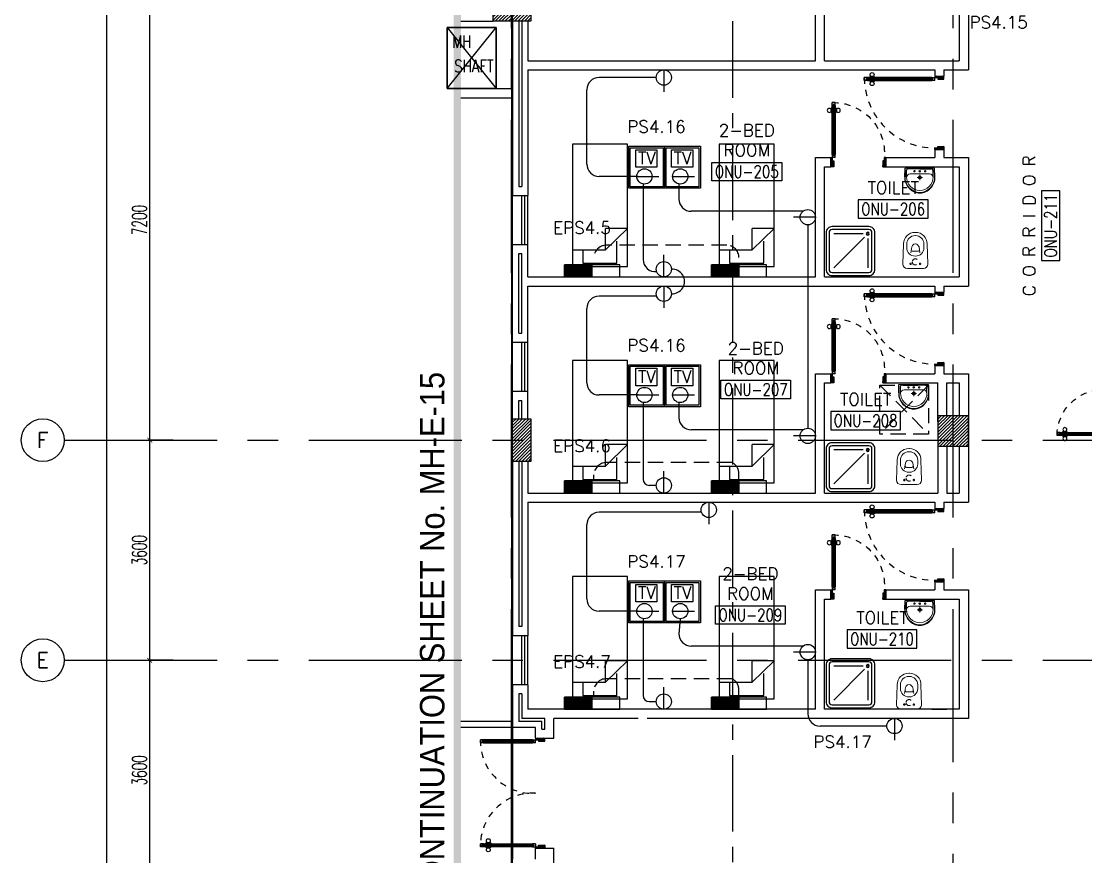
# Model space of a CAD drawing. Extents: x 0 to 93, y -1.5 to 78.
# Drawn here: x 0 to 17.4, y 12.99 to 26.65 of the extents above; entities that cross this region are included whole.
import ezdxf
from ezdxf.enums import TextEntityAlignment as Align

# ---------------------------------------------------------------- set-up
doc = ezdxf.new("R2010")
doc.units = 0
doc.header["$MEASUREMENT"] = 0
doc.header["$PDMODE"] = 34
for name, pattern in [('CENTER', [2, 1.25, -0.25, 0.25, -0.25]), ('CENTER2', [1.125, 0.75, -0.125, 0.125, -0.125]), ('CENTERX2', [4, 2.5, -0.5, 0.5, -0.5]), ('DASHED', [0.75, 0.5, -0.25]), ('HIDDEN', [0.375, 0.25, -0.125]), ('HIDDEN2', [0.1875, 0.125, -0.0625])]:
    doc.linetypes.add(name, pattern=pattern)
doc.layers.get('0').update_dxf_attribs({"color": 11, "linetype": 'CONTINUOUS'})
doc.layers.get('DEFPOINTS').update_dxf_attribs({"color": 11, "linetype": 'CONTINUOUS'})
for name, color, linetype in [('AX', 11, 'CONTINUOUS'), ('AX-CR', 11, 'CONTINUOUS'), ('AX-DIM', 11, 'CONTINUOUS'), ('AX-TXT', 11, 'CONTINUOUS'), ('AXES', 11, 'CENTERX2'), ('AXES1', 11, 'CENTER'), ('COL', 11, 'CONTINUOUS'), ('DOOR', 11, 'CONTINUOUS'), ('E-CLINE', 4, 'CONTINUOUS'), ('E-HLINE', 4, 'HIDDEN'), ('E-SOCKETS', 4, 'CONTINUOUS'), ('E-TEXT', 4, 'CONTINUOUS'), ('EJ', 11, 'CONTINUOUS'), ('ELEV', 11, 'CONTINUOUS'), ('FIX', 11, 'CONTINUOUS'), ('FUR', 11, 'CONTINUOUS'), ('HAT', 11, 'CONTINUOUS'), ('INSUL', 11, 'CONTINUOUS'), ('RM-BOX', 11, 'CONTINUOUS'), ('RM-NAME', 11, 'CONTINUOUS'), ('RM-NO', 11, 'CONTINUOUS'), ('ROOF', 11, 'CONTINUOUS'), ('SHAFT', 11, 'CONTINUOUS'), ('TXT1', 11, 'CONTINUOUS'), ('WALL', 11, 'CONTINUOUS'), ('WIN', 11, 'CONTINUOUS')]:
    doc.layers.add(name, color=color, linetype=linetype)
doc.styles.add('ROMANS', font='ROMANS.shx', dxfattribs={"width": 0.6})
doc.styles.add('TTXT', font='swisse.ttf', dxfattribs={"width": 0.6})
doc.dimstyles.new('DIM-OUT', dxfattribs={"dimscale": 0, "dimtxt": 0.24, "dimasz": 0.08, "dimexe": 0.02, "dimexo": 0.02, "dimgap": 0.05, "dimtad": 1, "dimdec": 0, "dimlfac": 1000, "dimzin": 0, "dimdsep": 46, "dimtxsty": 'ROMANS', "dimblk1": 'ARCHTICK', "dimblk2": 'ARCHTICK', "dimsah": 1, "dimcen": 0.01, "dimdle": 0.08, "dimclrd": 7, "dimclre": 7, "dimclrt": 2, "dimadec": 0, "dimazin": 0, "dimtp": 2, "dimtm": 2, "dimtfac": 0.114286, "dimtdec": 0, "dimtix": 1, "dimtmove": 2, "dimatfit": 3, "dimldrblk": 'ARCHTICK', "dimfxl": 0, "dimtolj": 1, "dimtzin": 0, "dimarcsym": 0})

# ---------------------------------------------------------------- blocks, each defined once
blk = doc.blocks.new('WC1')
at = {"layer": 'FIX', "lineweight": 20}
for p, q in [((-210, 204), (-538, 194)), ((-727, 5), (-727, -5)), ((-674, 5), (-674, -5)), ((-534, 24), (-540, 0)), ((-540, 0), (-534, -24)), ((-475, 141), (-538, 141)), ((-395, 76), (-490, 60)), ((-339, 5), (-339, -5)), ((-137, 0), (-137, 131)), ((-137, -131), (-137, 0)), ((-538, -141), (-475, -141)), ((-490, -60), (-395, -76)), ((-538, -194), (-210, -204)), ((-213, -204), (-210, -204))]:
    blk.add_line(p, q, dxfattribs=at)
at = {"layer": 'FIX', "linetype": 'Continuous', "lineweight": 20}
blk.add_line((-420, -47), (-420, 45), dxfattribs=at)
at = {"layer": 'FIX', "linetype": 'HIDDEN2', "lineweight": 20, "ltscale": 0.3}
blk.add_circle((-245, 0), 49.8, dxfattribs=at)
at = {"layer": 'FIX', "linetype": 'HIDDEN', "lineweight": 20, "ltscale": 0.05}
for centre in [(-213, 78), (-213, -77)]:
    blk.add_circle(centre, 11.6, dxfattribs=at)
at = {"layer": 'FIX', "lineweight": 20}
for centre, radius, start, end in [((-538, 5), 189, 90, 180), ((-210, 131), 73, 360, 90), ((-538, 5), 136, 90, 180), ((-473, -7), 68.2, 128.9242, 152.8468), ((-464, -18), 82, 108.496, 128.9242), ((-475, 5), 136, 360, 90), ((-538, -5), 189, 180, 270), ((-538, -5), 136, 180, 270), ((-473, 7), 68.2, 207.1532, 231.0758), ((-464, 18), 82, 231.0758, 251.504), ((-475, -5), 136, 270, 0), ((-210, -131), 73, 270, 0)]:
    blk.add_arc(centre, radius, start, end, dxfattribs=at)
at = {"layer": 'FIX', "linetype": 'Continuous', "lineweight": 20}
for centre, start, end in [((-443, 46), 357.6662, 91.6121), ((-442, -46), 268.3879, 2.3338)]:
    blk.add_arc(centre, 22.3, start, end, dxfattribs=at)
blk = doc.blocks.new('DOOR90')
at = {"layer": 'DOOR', "linetype": 'ByBlock'}
for p, q in [((0, 0), (-150, 0)), ((-200, -25), (-1000, -25)), ((-200, -42), (-1000, -42)), ((-200, -58), (-1000, -58)), ((-1000, -75), (-200, -75))]:
    blk.add_line(p, q, dxfattribs=at)
at = {"layer": 'DOOR', "color": 0, "linetype": 'ByBlock'}
for p, q in [((-150, 0), (-150, -25)), ((-150, 0), (0, 0)), ((0, -50), (0, 0)), ((-1050, -25), (-1050, -75)), ((-1050, -75), (-1050, -25)), ((-1000, -25), (-1050, -25)), ((-1000, -75), (-1050, -75)), ((-1020, -42), (-1020, -58)), ((-1000, -42), (-1020, -42)), ((-1000, -58), (-1020, -58)), ((-1000, -25), (-1000, -42)), ((-1000, -58), (-1000, -75)), ((-968, -25), (-968, -18)), ((-878, -18), (-968, -18)), ((-968, -75), (-968, -82)), ((-878, -82), (-968, -82)), ((-955, -18), (-955, -9)), ((-955, -9), (-890, -9)), ((-955, -18), (-890, -18)), ((-955, -82), (-955, -91)), ((-955, -82), (-890, -82)), ((-955, -91), (-890, -91)), ((-890, -18), (-890, -9)), ((-890, -82), (-890, -91)), ((-878, -25), (-878, -18)), ((-878, -75), (-878, -82)), ((-200, -42), (-200, -25)), ((-200, -25), (-150, -25)), ((-180, -42), (-200, -42)), ((-200, -75), (-200, -58)), ((-200, -58), (-180, -58)), ((-150, -75), (-200, -75)), ((-180, -58), (-180, -42)), ((-150, -75), (-150, -25)), ((-150, -25), (-100, -25)), ((-100, -25), (-100, -50)), ((-100, -50), (0, -50)), ((-100, -850), (0, -850)), ((-100, -875), (-100, -850)), ((0, -850), (0, -900)), ((-150, -900), (-150, -875)), ((-150, -875), (-100, -875)), ((0, -900), (-150, -900)), ((-150, -900), (0, -900))]:
    blk.add_line(p, q, dxfattribs=at)
at = {"layer": 'DOOR', "color": 9, "linetype": 'ByBlock'}
for p, q in [((0, -50), (-114, 0)), ((0, -50), (-40, 0)), ((0, -50), (-100, -37)), ((0, -850), (-114, -900)), ((0, -850), (-100, -863)), ((0, -850), (-40, -900))]:
    blk.add_line(p, q, dxfattribs=at)
at = {"layer": 'DOOR', "color": 0, "linetype": 'ByBlock'}
for centre in [(-923, 24), (-923, -124)]:
    blk.add_circle(centre, 32.4, dxfattribs=at)
at = {"layer": 'DOOR', "color": 9, "linetype": 'ByBlock'}
for centre, radius, start, end in [((0, -50), 74.4, 137.7764, 180), ((0, -50), 54.4, 113.2074, 180), ((0, -50), 154, 161.1053, 166.2858), ((0, -50), 134, 158.1598, 169.28), ((0, -50), 114, 154.0838, 167.3774), ((0, -50), 94.4, 148.0182, 180), ((0, -50), 34.4, 90, 180), ((0, -50), 14.4, 90, 180), ((0, -850), 94.4, 180, 211.9818), ((0, -850), 74.4, 180, 222.2236), ((0, -850), 54.4, 180, 246.7926), ((0, -850), 34.4, 180, 270), ((0, -850), 14.4, 180, 270), ((0, -850), 154, 193.7142, 198.8947), ((0, -850), 134, 190.72, 201.8402)]:
    blk.add_arc(centre, radius, start, end, dxfattribs=at)
at = {"layer": 'DOOR', "linetype": 'HIDDEN', "ltscale": 0.5}
blk.add_arc((-222, -50), 828, 178.2701, 275.003, dxfattribs=at)
blk = doc.blocks.new('DOOR100')
at = {"layer": 'DOOR', "color": 0, "linetype": 'ByBlock'}
for p, q in [((-83, 1129), (-83, 1219)), ((-76, 1219), (-83, 1219)), ((-76, 1251), (-76, 1301)), ((-76, 1301), (-26, 1301)), ((-26, 1301), (-76, 1301)), ((-59, 1251), (-76, 1251)), ((-59, 1251), (-59, 1271)), ((-43, 1271), (-59, 1271)), ((-43, 1251), (-43, 1271)), ((-26, 1251), (-43, 1251)), ((-26, 1251), (-26, 1301)), ((-26, 1219), (-19, 1219)), ((-19, 1129), (-19, 1219)), ((-92, 1206), (-92, 1141)), ((-83, 1206), (-92, 1206)), ((-83, 1141), (-92, 1141)), ((-83, 1206), (-83, 1141)), ((-76, 1129), (-83, 1129)), ((-26, 1129), (-19, 1129)), ((-19, 1206), (-19, 1141)), ((-19, 1206), (-10, 1206)), ((-19, 1141), (-10, 1141)), ((-10, 1206), (-10, 1141)), ((-76, 200), (-59, 200)), ((-76, 150), (-76, 200)), ((-59, 200), (-59, 180)), ((-59, 180), (-43, 180)), ((-43, 200), (-26, 200)), ((-43, 180), (-43, 200)), ((-26, 200), (-26, 150)), ((-1201, 0), (-1201, 150)), ((-1201, 150), (-1176, 150)), ((-1201, 150), (-1201, 0)), ((-1151, 0), (-1201, 0)), ((-1176, 150), (-1176, 100)), ((-1176, 100), (-1151, 100)), ((-1151, 100), (-1151, 0)), ((-76, 150), (-26, 150)), ((-51, 100), (-51, 0)), ((-26, 100), (-51, 100)), ((-51, 0), (-1, 0)), ((-1, 150), (-26, 150)), ((-26, 150), (-26, 100)), ((-1, 150), (-1, 0))]:
    blk.add_line(p, q, dxfattribs=at)
at = {"layer": 'DOOR', "linetype": 'ByBlock'}
for p, q in [((-76, 1251), (-76, 200)), ((-59, 200), (-59, 1251)), ((-43, 200), (-43, 1251)), ((-26, 200), (-26, 1251))]:
    blk.add_line(p, q, dxfattribs=at)
at = {"layer": 'DOOR', "color": 9, "linetype": 'ByBlock'}
for p, q in [((-1151, 0), (-1201, 114)), ((-1151, 0), (-1201, 40)), ((-1151, 0), (-1164, 100)), ((-51, 0), (-1, 114)), ((-51, 0), (-38, 100)), ((-51, 0), (-1, 40))]:
    blk.add_line(p, q, dxfattribs=at)
at = {"layer": 'DOOR', "color": 0, "linetype": 'ByBlock'}
for centre in [(-125, 1174), (22, 1174)]:
    blk.add_circle(centre, 32.4, dxfattribs=at)
at = {"layer": 'DOOR', "linetype": 'HIDDEN', "ltscale": 0.5}
blk.add_arc((-27, 152), 1149, 89.961, 180.0931, dxfattribs=at)
at = {"layer": 'DOOR', "color": 9, "linetype": 'ByBlock'}
for centre, radius, start, end in [((-1151, 0), 154, 103.7142, 108.8947), ((-1151, 0), 134, 100.72, 111.8402), ((-1151, 0), 94.4, 90, 121.9818), ((-1151, 0), 74.4, 90, 132.2236), ((-1151, 0), 54.4, 90, 156.7926), ((-1151, 0), 34.4, 90, 180), ((-1151, 0), 14.4, 90, 180), ((-51, 0), 94.4, 58.0182, 90), ((-51, 0), 74.4, 47.7764, 90), ((-51, 0), 54.4, 23.2074, 90), ((-51, 0), 34.4, 0, 90), ((-51, 0), 14.4, 0, 90), ((-51, 0), 134, 68.1598, 79.28), ((-51, 0), 114, 64.0838, 77.3774), ((-51, 0), 154, 71.1053, 76.2858)]:
    blk.add_arc(centre, radius, start, end, dxfattribs=at)
blk = doc.blocks.new('DOOR80')
at = {"layer": 'DOOR', "color": 0, "linetype": 'ByBlock'}
for p, q in [((-75, 850), (-75, 900)), ((-75, 900), (-25, 900)), ((-25, 900), (-75, 900)), ((-58, 850), (-58, 870)), ((-42, 870), (-58, 870)), ((-42, 850), (-42, 870)), ((-25, 850), (-25, 900)), ((-91, 805), (-91, 740)), ((-82, 805), (-91, 805)), ((-82, 740), (-91, 740)), ((-82, 728), (-82, 818)), ((-75, 818), (-82, 818)), ((-82, 805), (-82, 740)), ((-75, 728), (-82, 728)), ((-58, 850), (-75, 850)), ((-25, 850), (-42, 850)), ((-25, 818), (-18, 818)), ((-25, 728), (-18, 728)), ((-18, 728), (-18, 818)), ((-18, 805), (-18, 740)), ((-18, 805), (-9, 805)), ((-18, 740), (-9, 740)), ((-9, 805), (-9, 740)), ((-75, 200), (-58, 200)), ((-75, 150), (-75, 200)), ((-58, 200), (-58, 180)), ((-58, 180), (-42, 180)), ((-42, 200), (-25, 200)), ((-42, 180), (-42, 200)), ((-25, 200), (-25, 150)), ((-800, 150), (-800, 0)), ((-800, 150), (-775, 150)), ((-800, 0), (-800, 150)), ((-750, 0), (-800, 0)), ((-775, 150), (-775, 100)), ((-775, 100), (-750, 100)), ((-750, 100), (-750, 0)), ((-75, 150), (-25, 150)), ((-50, 100), (-50, 0)), ((-25, 100), (-50, 100)), ((-50, 0), (0, 0)), ((0, 150), (-25, 150)), ((-25, 150), (-25, 100)), ((0, 0), (0, 150)), ((0, 150), (0, 0))]:
    blk.add_line(p, q, dxfattribs=at)
at = {"layer": 'DOOR', "linetype": 'ByBlock'}
for p, q in [((-75, 850), (-75, 200)), ((-58, 200), (-58, 850)), ((-42, 200), (-42, 850)), ((-25, 200), (-25, 850))]:
    blk.add_line(p, q, dxfattribs=at)
at = {"layer": 'DOOR', "color": 9, "linetype": 'ByBlock'}
for p, q in [((-750, 0), (-800, 114)), ((-750, 0), (-800, 40)), ((-750, 0), (-763, 100)), ((-50, 0), (0, 114)), ((-50, 0), (-37, 100)), ((-50, 0), (0, 40))]:
    blk.add_line(p, q, dxfattribs=at)
at = {"layer": 'DOOR', "color": 0, "linetype": 'ByBlock'}
for centre in [(-124, 773), (24, 773)]:
    blk.add_circle(centre, 32.4, dxfattribs=at)
at = {"layer": 'DOOR', "linetype": 'HIDDEN', "ltscale": 0.5}
blk.add_arc((-25, 150), 750, 90, 180, dxfattribs=at)
at = {"layer": 'DOOR', "color": 9, "linetype": 'ByBlock'}
for centre, radius, start, end in [((-750, 0), 154, 103.7142, 108.8947), ((-750, 0), 134, 100.72, 111.8402), ((-750, 0), 94.4, 90, 121.9818), ((-750, 0), 74.4, 90, 132.2236), ((-750, 0), 54.4, 90, 156.7926), ((-750, 0), 34.4, 90, 180), ((-750, 0), 14.4, 90, 180), ((-50, 0), 94.4, 58.0182, 90), ((-50, 0), 74.4, 47.7764, 90), ((-50, 0), 54.4, 23.2074, 90), ((-50, 0), 34.4, 0, 90), ((-50, 0), 14.4, 0, 90), ((-50, 0), 134, 68.1598, 79.28), ((-50, 0), 114, 64.0838, 77.3774), ((-50, 0), 154, 71.1053, 76.2858)]:
    blk.add_arc(centre, radius, start, end, dxfattribs=at)
blk = doc.blocks.new('LAV1')
at = {"layer": 'FIX', "linetype": 'ByBlock', "ltscale": 0.3}
for p, q in [((-280, 210), (-275, 50)), ((-245, 210), (-245, 85)), ((245, 210), (245, 85)), ((280, 210), (275, 50)), ((0, 60), (-220, 60)), ((0, 60), (220, 60))]:
    blk.add_line(p, q, dxfattribs=at)
at = {"layer": 'FIX', "linetype": 'Continuous', "lineweight": 20}
for p, q in [((-275, 210), (-275, 50)), ((275, 210), (275, 50)), ((0, 50), (-275, 50)), ((0, 50), (-252, 50)), ((0, 155), (-181, 155)), ((0, 155), (181, 155)), ((0, 50), (275, 50)), ((0, 50), (252, 50))]:
    blk.add_line(p, q, dxfattribs=at)
at = {"layer": 'FIX', "linetype": 'DASHED', "lineweight": 20, "ltscale": 0.05}
for p, q in [((50, 220), (-50, 220)), ((0, 170), (0, 270)), ((0, 170), (0, 270))]:
    blk.add_line(p, q, dxfattribs=at)
at = {"layer": 'FIX', "lineweight": 20}
for p, q in [((16, 107), (-15, 107)), ((0, 92), (0, 123))]:
    blk.add_line(p, q, dxfattribs=at)
for centre, radius in [((0, 220), 29.5), ((0, 220), 22.5), ((0, 107), 15.5)]:
    blk.add_circle(centre, radius, dxfattribs=at)
at = {"layer": 'FIX', "linetype": 'HIDDEN', "lineweight": 20, "ltscale": 0.05}
for centre in [(-100, 107), (100, 107)]:
    blk.add_circle(centre, 12.4, dxfattribs=at)
at = {"layer": 'FIX', "linetype": 'ByBlock', "ltscale": 0.3}
for centre, radius, start, end in [((7, 220), 287, 91.3776, 182.0064), ((-7, 220), 287, 357.9936, 88.6224), ((-220, 85), 24.9, 179.7021, 269.9486), ((220, 85), 24.9, 270.0514, 0.2979)]:
    blk.add_arc(centre, radius, start, end, dxfattribs=at)
at = {"layer": 'FIX', "linetype": 'Continuous', "lineweight": 20}
for centre, radius, start, end in [((8, 217), 283, 91.6988, 181.351), ((8, 212), 253, 91.7328, 180.4884), ((-8, 217), 283, 358.649, 88.3012), ((-8, 212), 253, 359.5116, 88.2672), ((-179, 222), 66.9, 190.2006, 268.0786), ((179, 222), 66.9, 271.9214, 349.7994)]:
    blk.add_arc(centre, radius, start, end, dxfattribs=at)
blk = doc.blocks.new('SHR1')
at = {"layer": 'FIX'}
for p, q in [((-196, 196), (-700, 700)), ((-143, 218), (-143, 700)), ((-218, 143), (-700, 143))]:
    blk.add_line(p, q, dxfattribs=at)
for points in [[(-825, 125), (-825, 725, -0.414214), (-725, 825), (-125, 825, -0.414214), (-25, 725), (-25, 125, -0.414214), (-125, 25), (-725, 25, -0.414214)], [(-775, 125), (-775, 725, -0.414214), (-725, 775), (-125, 775, -0.414214), (-75, 725), (-75, 125, -0.414214), (-125, 75), (-725, 75, -0.414214)]]:
    blk.add_lwpolyline(points, format="xyb", close=True, dxfattribs=at)
for radius in [25, 15]:
    blk.add_circle((-143, 143), radius, dxfattribs=at)
blk = doc.blocks.new('C11')
at = {"layer": 'HAT'}
h = blk.add_hatch(dxfattribs=at)
h.set_pattern_fill('ANSI31', color=256, scale=300, style=0)
h.set_pattern_definition([(45, (-248556.182, -75061.005), (-26.5165043, 26.5165043), [])])
h.paths.add_polyline_path([(300, 700), (0, 700), (0, 350), (300, 350)])
h.paths.add_polyline_path([(300, 350), (0, 350), (0, 0), (300, 0)])
at = {"layer": 'COL'}
blk.add_lwpolyline([(300, 700), (300, 0), (0, 0), (0, 700)], close=True, dxfattribs=at)
blk = doc.blocks.new('C11D')
at = {"layer": 'COL', "linetype": 'ByBlock'}
for p in [(-320, 0), (0, 0)]:
    blk.add_blockref('C11', p, dxfattribs=at)
blk = doc.blocks.new('RM1')
at = {"layer": 'RM-BOX'}
blk.add_lwpolyline([(570, -200), (-570, -200), (-570, -500), (570, -500)], close=True, dxfattribs=at)
at = {"layer": 'RM-NAME', "style": 'ROMANS'}
for tag, p in [('ROOMNAME1', (0, 324)), ('ROOMNAME2', (0, 0))]:
    blk.add_attdef(tag, text='', height=200, dxfattribs=at).set_placement(p, align=Align.MIDDLE)
at = {"layer": 'RM-NO', "style": 'ROMANS', "width": 0.8}
blk.add_attdef('ROOMNO', text='', height=200, dxfattribs=at).set_placement((0, -350), align=Align.MIDDLE)
blk = doc.blocks.new('AH20A')
at = {"layer": 'FUR'}
for p, q in [((0, 0.5), (0, -0.5)), ((1, 0.5), (0, 0.5)), ((0.1358, 0.5), (0.1358, -0.0987)), ((1, -0.5), (1, 0.5)), ((0.1358, 0.3112), (0.0277, 0.3112)), ((0.0277, 0.3112), (0.0277, -0.3087)), ((0.1358, -0.0987), (0.3125, -0.5)), ((0.1358, -0.0987), (0.3125, -0.0987)), ((0.3125, -0.5), (0.3125, -0.0987)), ((0.0277, -0.3087), (0.2076, -0.3087)), ((0, -0.5), (1, -0.5))]:
    blk.add_line(p, q, dxfattribs=at)
blk = doc.blocks.new('COL50')
at = {"layer": 'COL'}
blk.add_lwpolyline([(-250, 250), (-250, -250), (250, -250), (250, 250)], close=True, dxfattribs=at)
blk = doc.blocks.new('*X50')
at = {"color": 0}
for p, q in [((73379, 132670), (73859, 133150)), ((73379, 132723), (73806, 133150)), ((73379, 132776), (73753, 133150)), ((73379, 132829), (73700, 133150)), ((73379, 132882), (73647, 133150)), ((73379, 132935), (73594, 133150)), ((73379, 132988), (73541, 133150)), ((73379, 133041), (73488, 133150)), ((73379, 133094), (73435, 133150)), ((73379, 133147), (73382, 133150)), ((73412, 132650), (73879, 133117)), ((73465, 132650), (73879, 133064)), ((73518, 132650), (73879, 133011)), ((73571, 132650), (73879, 132958)), ((73624, 132650), (73879, 132905)), ((73677, 132650), (73879, 132852)), ((73730, 132650), (73879, 132799)), ((73783, 132650), (73879, 132746)), ((73836, 132650), (73879, 132693))]:
    blk.add_line(p, q, dxfattribs=at)
blk = doc.blocks.new('_ARCHTICK')
at = {"color": 0, "linetype": 'ByBlock', "const_width": 0.15}
blk.add_lwpolyline([(-0.5, -0.5), (0.5, 0.5)], dxfattribs=at)
blk = doc.blocks.new('*D124')
at = {"layer": 'AX-DIM', "color": 7, "lineweight": -2}
for p, q in [((2.1, 16.12), (2.1, 19.88)), ((2.48, 19.8), (2.08, 19.8)), ((2.48, 16.2), (2.08, 16.2))]:
    blk.add_line(p, q, dxfattribs=at)
at = {"layer": 'DEFPOINTS', "color": 0}
for p in [(2.1, 19.8), (2.5, 19.8), (2.5, 16.2)]:
    blk.add_point(p, dxfattribs=at)
at = {"layer": 'AX-DIM', "color": 7, "lineweight": -2, "xscale": 0.08, "yscale": 0.08, "zscale": 0.08}
for p, rotation in [((2.1, 19.8), 90), ((2.1, 16.2), 270)]:
    blk.add_blockref('_ARCHTICK', p, dxfattribs=dict(at, rotation=rotation))
at = {"layer": 'AX-DIM', "color": 2, "insert": (1.93, 18), "char_height": 0.24, "attachment_point": 5, "rotation": 90, "style": 'ROMANS'}
blk.add_mtext('\\A1;3600', dxfattribs=at)
blk = doc.blocks.new('*D123')
at = {"layer": 'AX-DIM', "color": 7, "lineweight": -2}
for p, q in [((2.48, 16.2), (2.08, 16.2)), ((2.1, 12.52), (2.1, 16.28)), ((2.48, 12.6), (2.08, 12.6))]:
    blk.add_line(p, q, dxfattribs=at)
at = {"layer": 'DEFPOINTS', "color": 0}
for p in [(2.1, 16.2), (2.5, 16.2), (2.5, 12.6)]:
    blk.add_point(p, dxfattribs=at)
at = {"layer": 'AX-DIM', "color": 7, "lineweight": -2, "xscale": 0.08, "yscale": 0.08, "zscale": 0.08}
for p, rotation in [((2.1, 16.2), 90), ((2.1, 12.6), 270)]:
    blk.add_blockref('_ARCHTICK', p, dxfattribs=dict(at, rotation=rotation))
at = {"layer": 'AX-DIM', "color": 2, "insert": (1.93, 14.4), "char_height": 0.24, "attachment_point": 5, "rotation": 90, "style": 'ROMANS'}
blk.add_mtext('\\A1;3600', dxfattribs=at)
blk = doc.blocks.new('*D122')
at = {"layer": 'AX-DIM', "color": 7, "lineweight": -2}
for p, q in [((2.48, 27), (2.08, 27)), ((2.1, 19.72), (2.1, 27.08)), ((2.48, 19.8), (2.08, 19.8))]:
    blk.add_line(p, q, dxfattribs=at)
at = {"layer": 'DEFPOINTS', "color": 0}
for p in [(2.1, 27), (2.5, 27), (2.5, 19.8)]:
    blk.add_point(p, dxfattribs=at)
at = {"layer": 'AX-DIM', "color": 7, "lineweight": -2, "xscale": 0.08, "yscale": 0.08, "zscale": 0.08}
for p, rotation in [((2.1, 27), 90), ((2.1, 19.8), 270)]:
    blk.add_blockref('_ARCHTICK', p, dxfattribs=dict(at, rotation=rotation))
at = {"layer": 'AX-DIM', "color": 2, "insert": (1.93, 23.4), "char_height": 0.24, "attachment_point": 5, "rotation": 90, "style": 'ROMANS'}
blk.add_mtext('\\A1;7200', dxfattribs=at)
blk = doc.blocks.new('AXL')
at = {"layer": 'AX-CR'}
blk.add_circle((-350, 0), 350, dxfattribs=at)
at = {"layer": 'AX-TXT', "style": 'ROMANS'}
blk.add_attdef('AX', text='', height=250, dxfattribs=at).set_placement((-350, 0), align=Align.MIDDLE)
blk = doc.blocks.new('*D117')
at = {"layer": 'AX-DIM', "color": 4, "lineweight": -2}
for p, q in [((7.362, 64.47), (1.38, 64.47)), ((8.262, 5.15), (1.38, 5.15))]:
    blk.add_line(p, q, dxfattribs=at)
at = {"layer": 'AX-DIM', "color": 7, "lineweight": -2}
blk.add_line((1.4, 5.07), (1.4, 64.55), dxfattribs=at)
at = {"layer": 'DEFPOINTS', "color": 0}
for p in [(1.4, 64.47), (7.382, 64.47), (8.282, 5.15)]:
    blk.add_point(p, dxfattribs=at)
at = {"layer": 'AX-DIM', "color": 7, "lineweight": -2, "xscale": 0.08, "yscale": 0.08, "zscale": 0.08}
for p, rotation in [((1.4, 64.47), 90), ((1.4, 5.15), 270)]:
    blk.add_blockref('_ARCHTICK', p, dxfattribs=dict(at, rotation=rotation))
at = {"layer": 'AX-DIM', "color": 2, "insert": (1.23, 34.81), "char_height": 0.24, "attachment_point": 5, "rotation": 90, "style": 'ROMANS'}
blk.add_mtext('\\A1;59320', dxfattribs=at)
blk = doc.blocks.new('BHU')
at = {"color": 8}
for p, q in [((0, -311), (145, 1)), ((0, -340), (159, 1)), ((0, -370), (173, 1)), ((0, -399), (187, 1)), ((0, -281), (132, 1)), ((0, -251), (118, 1)), ((0, -15), (7, 1)), ((0, -44), (21, 1)), ((0, -74), (35, 1)), ((0, -104), (49, 1)), ((0, -133), (63, 1)), ((0, -163), (76, 1)), ((0, -192), (90, 1)), ((0, -222), (104, 1)), ((0, -429), (199, -1)), ((4, -450), (199, -31)), ((18, -450), (199, -61)), ((32, -450), (199, -90)), ((45, -450), (199, -120)), ((59, -450), (199, -149)), ((73, -450), (199, -179)), ((87, -450), (199, -208)), ((101, -450), (199, -238)), ((114, -450), (199, -268)), ((128, -450), (199, -297)), ((142, -450), (199, -327)), ((156, -450), (199, -356)), ((169, -450), (199, -386)), ((183, -450), (199, -416)), ((197, -450), (199, -445))]:
    blk.add_line(p, q, dxfattribs=at)
at = {"layer": 'E-SOCKETS'}
for p, q in [((0, 450), (199, 450)), ((0, -450), (0, 450)), ((199, 450), (199, -450))]:
    blk.add_line(p, q, dxfattribs=at)
at = {"layer": 'E-SOCKETS', "color": 4}
for p, q in [((0, 1), (199, 1)), ((0, -450), (199, -450))]:
    blk.add_line(p, q, dxfattribs=at)
blk = doc.blocks.new('A$C272A55A0')
at = {"layer": 'DOOR', "color": 0, "linetype": 'ByBlock'}
for p, q in [((0, 900), (0, 1050)), ((50, 1050), (0, 1050)), ((50, 950), (50, 1050)), ((1750, 950), (1750, 1050)), ((1750, 1050), (1800, 1050)), ((1800, 1050), (1800, 900)), ((0, 900), (25, 900)), ((25, 950), (50, 950)), ((25, 900), (25, 950)), ((75, 900), (25, 900)), ((25, 850), (25, 900)), ((58, 870), (42, 870)), ((42, 870), (42, 850)), ((58, 850), (58, 870)), ((75, 900), (75, 850)), ((1725, 900), (1775, 900)), ((1725, 900), (1725, 850)), ((1742, 870), (1758, 870)), ((1742, 850), (1742, 870)), ((1775, 950), (1750, 950)), ((1758, 870), (1758, 850)), ((1775, 900), (1775, 950)), ((1800, 900), (1775, 900)), ((1775, 850), (1775, 900)), ((42, 850), (25, 850)), ((75, 850), (58, 850)), ((1725, 850), (1742, 850)), ((1758, 850), (1775, 850)), ((25, 50), (42, 50)), ((25, 50), (25, 0)), ((25, 0), (75, 0)), ((75, 0), (25, 0)), ((42, 50), (42, 30)), ((42, 30), (58, 30)), ((58, 50), (75, 50)), ((58, 50), (58, 30)), ((75, 50), (75, 0)), ((1718, 160), (1709, 160)), ((1709, 95), (1709, 160)), ((1718, 95), (1709, 95)), ((1725, 173), (1718, 173)), ((1718, 173), (1718, 83)), ((1718, 95), (1718, 160)), ((1725, 83), (1718, 83)), ((1742, 50), (1725, 50)), ((1725, 50), (1725, 0)), ((1775, 0), (1725, 0)), ((1725, 0), (1775, 0)), ((1742, 50), (1742, 30)), ((1758, 30), (1742, 30)), ((1775, 50), (1758, 50)), ((1758, 50), (1758, 30)), ((1775, 173), (1782, 173)), ((1775, 83), (1782, 83)), ((1775, 50), (1775, 0)), ((1782, 173), (1782, 83)), ((1782, 160), (1791, 160)), ((1782, 95), (1782, 160)), ((1782, 95), (1791, 95)), ((1791, 95), (1791, 160))]:
    blk.add_line(p, q, dxfattribs=at)
at = {"layer": 'DOOR', "color": 9, "linetype": 'ByBlock'}
for p, q in [((50, 1050), (0, 1010)), ((50, 1050), (0, 937)), ((50, 1050), (37, 950)), ((1750, 1050), (1800, 1010)), ((1750, 1050), (1800, 937)), ((1750, 1050), (1763, 950))]:
    blk.add_line(p, q, dxfattribs=at)
at = {"layer": 'DOOR', "linetype": 'ByBlock'}
for p, q in [((25, 850), (25, 50)), ((42, 850), (42, 50)), ((58, 850), (58, 50)), ((75, 50), (75, 850)), ((1725, 50), (1725, 850)), ((1742, 850), (1742, 50)), ((1758, 850), (1758, 50)), ((1775, 850), (1775, 50))]:
    blk.add_line(p, q, dxfattribs=at)
at = {"layer": 'DOOR', "color": 0, "linetype": 'ByBlock'}
for centre in [(1676, 128), (1824, 128)]:
    blk.add_circle(centre, 32.4, dxfattribs=at)
at = {"layer": 'DOOR', "color": 9, "linetype": 'ByBlock'}
for centre, radius, start, end in [((50, 1050), 34.4, 180, 270), ((50, 1050), 14.4, 180, 270), ((1750, 1050), 14.4, 270, 0), ((1750, 1050), 34.4, 270, 0), ((50, 1050), 54.4, 203.2074, 270), ((50, 1050), 74.4, 227.7764, 270), ((50, 1050), 94.4, 238.0182, 270), ((50, 1050), 114, 244.0838, 257.3774), ((50, 1050), 134, 248.1598, 259.28), ((50, 1050), 154, 251.1053, 256.2858), ((1750, 1050), 54.4, 270, 336.7926), ((1750, 1050), 74.4, 270, 312.2236), ((1750, 1050), 94.4, 270, 301.9818), ((1750, 1050), 114, 282.6226, 295.9162), ((1750, 1050), 134, 280.72, 291.8402), ((1750, 1050), 154, 283.7142, 288.8947)]:
    blk.add_arc(centre, radius, start, end, dxfattribs=at)
at = {"layer": 'DOOR', "linetype": 'HIDDEN', "ltscale": 0.5}
for centre, start, end in [((50, 851), 268.3174, 3.2965), ((1750, 851), 176.7035, 271.6826)]:
    blk.add_arc(centre, 851, start, end, dxfattribs=at)
at = {"layer": 'WALL', "linetype": 'ByBlock'}
blk.add_line((1800, 900), (1800, 1050), dxfattribs=at)

msp = doc.modelspace()

# ---------------------------------------------------------------- linework, layer by layer
at = {"layer": 'AXES'}
for p, q in [((15.2317, -1.4643), (15.2317, 77.3484)), ((8.0117, -1.4643), (8.0117, 76.9984)), ((8.0117, -1.4643), (8.0117, 76.9984)), ((8.0317, -1.4663), (8.0317, 76.9963)), ((0.7, 19.8), (24.2317, 19.8)), ((0.7, 16.2), (24.2317, 16.2))]:
    msp.add_line(p, q, dxfattribs=at)
at = {"layer": 'AXES1'}
msp.add_line((11.6317, 5.4), (11.6317, 64.22), dxfattribs=at)
at = {"layer": 'DOOR', "color": 0, "linetype": 'Continuous'}
msp.add_line((7.1867, 26.65), (7.7117, 26.65), dxfattribs=at)
at = {"layer": 'E-CLINE', "color": 4, "linetype": 'ByBlock'}
for p, q in [((10.3783, 25.73), (9.4442, 25.73)), ((9.2442, 24.3136), (9.2442, 25.53)), ((12.7785, 23.5425), (10.9503, 23.5425)), ((10.3783, 22.155), (9.4442, 22.155)), ((9.2442, 20.7386), (9.2442, 21.955)), ((12.7785, 19.9675), (10.9503, 19.9675)), ((10.3783, 19.06), (10.2644, 19.06)), ((11.1124, 18.62), (9.4454, 18.62)), ((9.2442, 17.2036), (9.2442, 18.42)), ((12.7785, 16.4325), (10.9503, 16.4325)), ((12.8567, 16.21), (12.8567, 15.325)), ((14.1483, 15.125), (13.0567, 15.125))]:
    msp.add_line(p, q, dxfattribs=at)
at = {"layer": 'E-CLINE', "color": 4}
for p, q in [((10.0844, 24.1136), (9.4442, 24.1136)), ((10.1644, 23.9906), (10.1644, 22.755)), ((10.7503, 23.9906), (10.7503, 23.7425)), ((12.8567, 23.32), (12.8567, 19.995)), ((10.0844, 20.5386), (9.4442, 20.5386)), ((10.1644, 20.4156), (10.1644, 19.16)), ((10.7503, 20.4156), (10.7503, 20.1675)), ((9.2454, 18.1345), (9.2454, 18.42)), ((10.0844, 17.0036), (9.4442, 17.0036)), ((10.1644, 16.8806), (10.1644, 15.625))]:
    msp.add_line(p, q, dxfattribs=at)
at = {"layer": 'E-CLINE', "linetype": 'Continuous'}
for p, q in [((10.7721, 16.8786), (10.7503, 16.6325)), ((10.2644, 15.525), (10.3783, 15.525))]:
    msp.add_line(p, q, dxfattribs=at)
at = {"layer": 'E-CLINE', "color": 4, "linetype": 'ByBlock'}
for centre, radius, start, end in [((9.4442, 25.53), 0.2, 90, 180), ((9.4442, 24.3136), 0.2, 180, 270), ((10.9503, 23.7425), 0.2, 180, 270), ((10.3644, 22.755), 0.2, 180, 275.7943), ((9.4442, 21.955), 0.2, 90, 180), ((9.4442, 20.7386), 0.2, 180, 270), ((10.9503, 20.1675), 0.2, 180, 270), ((10.2644, 19.16), 0.1, 180, 270), ((9.4454, 18.42), 0.2, 90, 180), ((9.4442, 17.2036), 0.2, 180, 270), ((10.9503, 16.6325), 0.2, 180, 270), ((10.2644, 15.625), 0.1, 180, 270), ((13.0567, 15.325), 0.2, 180, 270)]:
    msp.add_arc(centre, radius, start, end, dxfattribs=at)
at = {"layer": 'E-CLINE', "linetype": 'Continuous'}
msp.add_arc((10.6408, 22.395), 0.2004, 266.42823, 93.57177, dxfattribs=at)
at = {"layer": 'E-HLINE', "color": 4}
for p, q in [((11.5308, 22.9875), (9.5607, 22.9875)), ((11.618, 19.4325), (9.5607, 19.4325)), ((9.3607, 19.1344), (9.3607, 19.2325)), ((11.7308, 19.1344), (11.7308, 19.2525)), ((11.618, 15.8975), (9.5607, 15.8975)), ((9.3607, 15.5994), (9.3607, 15.6975)), ((11.7308, 15.5994), (11.7308, 15.7175))]:
    msp.add_line(p, q, dxfattribs=at)
for centre, start, end in [((9.5607, 22.7875), 90, 180), ((11.5308, 22.7875), 0, 90), ((9.5607, 19.2325), 90, 180), ((11.5308, 19.2525), 0, 64.15807), ((9.5607, 15.6975), 90, 180), ((11.5308, 15.7175), 0, 64.15807)]:
    msp.add_arc(centre, 0.2, start, end, dxfattribs=at)
at = {"layer": 'E-SOCKETS'}
for p, q in [((10.5033, 25.855), (10.5033, 25.4967)), ((9.9304, 24.6074), (10.5163, 24.6074)), ((9.9304, 23.92), (9.9304, 24.6074)), ((10.5163, 24.6074), (11.1022, 24.6074)), ((10.5163, 23.92), (10.5163, 24.6074)), ((10.5163, 24.6074), (10.5163, 23.92)), ((11.1022, 24.6074), (11.1022, 23.92)), ((10.0611, 24.1136), (10.4195, 24.1136)), ((10.6471, 24.1136), (11.0054, 24.1136)), ((10.5163, 23.92), (9.9304, 23.92)), ((11.1022, 23.92), (10.5163, 23.92)), ((12.9817, 23.445), (12.6233, 23.445)), ((10.5033, 22.47), (10.5033, 22.8283)), ((10.5033, 22.32), (10.5033, 21.9617)), ((9.9304, 21.0324), (10.5163, 21.0324)), ((9.9304, 20.345), (9.9304, 21.0324)), ((10.5163, 21.0324), (11.1022, 21.0324)), ((10.5163, 20.345), (10.5163, 21.0324)), ((10.5163, 21.0324), (10.5163, 20.345)), ((11.1022, 21.0324), (11.1022, 20.345)), ((10.0611, 20.5386), (10.4195, 20.5386)), ((10.6471, 20.5386), (11.0054, 20.5386)), ((10.5163, 20.345), (9.9304, 20.345)), ((11.1022, 20.345), (10.5163, 20.345)), ((12.9817, 19.87), (12.6233, 19.87)), ((10.5033, 18.935), (10.5033, 19.2933)), ((11.2374, 18.785), (11.2374, 18.4267)), ((9.9304, 17.4974), (10.5163, 17.4974)), ((9.9304, 16.81), (9.9304, 17.4974)), ((10.5163, 17.4974), (11.1022, 17.4974)), ((10.5163, 17.4974), (10.5163, 16.81)), ((10.5163, 16.81), (10.5163, 17.4974)), ((11.1022, 17.4974), (11.1022, 16.81)), ((10.0611, 17.0036), (10.4195, 17.0036)), ((10.6471, 17.0036), (11.0054, 17.0036)), ((10.5163, 16.81), (9.9304, 16.81)), ((11.1022, 16.81), (10.5163, 16.81)), ((12.9817, 16.335), (12.6233, 16.335)), ((10.5033, 15.4), (10.5033, 15.7583)), ((14.2733, 15.25), (14.2733, 14.8917))]:
    msp.add_line(p, q, dxfattribs=at)
at = {"layer": 'E-SOCKETS', "color": 8}
for p, q in [((9.9554, 24.5824), (10.4913, 24.5824)), ((9.9554, 23.945), (9.9554, 24.5824)), ((10.4913, 24.5824), (10.4913, 23.945)), ((10.5413, 24.5824), (11.0772, 24.5824)), ((10.5413, 23.945), (10.5413, 24.5824)), ((11.0772, 24.5824), (11.0772, 23.945)), ((10.4913, 23.945), (9.9554, 23.945)), ((11.0772, 23.945), (10.5413, 23.945)), ((9.9554, 21.0074), (10.4913, 21.0074)), ((9.9554, 20.37), (9.9554, 21.0074)), ((10.4913, 21.0074), (10.4913, 20.37)), ((10.5413, 21.0074), (11.0772, 21.0074)), ((10.5413, 20.37), (10.5413, 21.0074)), ((11.0772, 21.0074), (11.0772, 20.37)), ((10.4913, 20.37), (9.9554, 20.37)), ((11.0772, 20.37), (10.5413, 20.37)), ((9.9554, 17.4724), (10.4913, 17.4724)), ((9.9554, 16.835), (9.9554, 17.4724)), ((10.4913, 17.4724), (10.4913, 16.835)), ((10.5413, 17.4724), (11.0772, 17.4724)), ((10.5413, 16.835), (10.5413, 17.4724)), ((11.0772, 17.4724), (11.0772, 16.835)), ((10.4913, 16.835), (9.9554, 16.835)), ((11.0772, 16.835), (10.5413, 16.835))]:
    msp.add_line(p, q, dxfattribs=at)
at = {"layer": 'E-SOCKETS'}
for points in [[(10.0444, 24.2641), (10.0444, 24.5501), (10.3895, 24.5501), (10.3895, 24.2641)], [(10.6304, 24.2641), (10.6304, 24.5501), (10.9754, 24.5501), (10.9754, 24.2641)], [(10.0444, 20.6891), (10.0444, 20.9751), (10.3895, 20.9751), (10.3895, 20.6891)], [(10.6304, 20.6891), (10.6304, 20.9751), (10.9754, 20.9751), (10.9754, 20.6891)], [(10.0444, 17.1541), (10.0444, 17.4401), (10.3895, 17.4401), (10.3895, 17.1541)], [(10.6304, 17.1541), (10.6304, 17.4401), (10.9754, 17.4401), (10.9754, 17.1541)]]:
    msp.add_lwpolyline(points, close=True, dxfattribs=at)
for centre in [(10.5033, 25.73), (10.1861, 24.1136), (10.7721, 24.1136), (12.8567, 23.445), (10.5033, 22.595), (10.5033, 22.195), (10.1861, 20.5386), (10.7721, 20.5386), (12.8567, 19.87), (10.5033, 19.06), (11.2374, 18.66), (10.1861, 17.0036), (10.7721, 17.0036), (12.8567, 16.335), (10.5033, 15.525), (14.2733, 15.125)]:
    msp.add_circle(centre, 0.125, dxfattribs=at)
at = {"layer": 'EJ'}
for p, q in [((8.0117, 13), (8.0117, 15.1)), ((8.0117, 13), (8.0117, 15.1)), ((8.0317, 13), (8.0317, 15.1)), ((8.0317, 13), (8.0317, 15.1))]:
    msp.add_line(p, q, dxfattribs=at)
at = {"layer": 'ELEV', "linetype": 'CENTER2', "const_width": 0.12}
msp.add_lwpolyline([(7.1252, 3.0809), (7.1252, 66.62)], dxfattribs=at)
at = {"layer": 'FIX'}
msp.add_line((13.7839, 16.0523), (13.2797, 15.548), dxfattribs=at)
at = {"layer": 'INSUL'}
for p, q in [((8.1317, 26.65), (8.1317, 23.95)), ((8.1817, 26.65), (8.1817, 23.95)), ((8.1317, 23.95), (8.1817, 23.95)), ((8.1317, 22.85), (8.1817, 22.85)), ((8.1317, 21.55), (8.1317, 22.85)), ((8.1817, 21.55), (8.1817, 22.85)), ((8.1317, 21.55), (8.1817, 21.55)), ((8.1317, 20.45), (8.1817, 20.45)), ((8.1317, 20.15), (8.1317, 20.45)), ((8.1817, 20.15), (8.1817, 20.45)), ((8.1317, 19.45), (8.1317, 16.75)), ((8.1817, 19.45), (8.1817, 16.75)), ((8.1817, 16.75), (8.1317, 16.75)), ((8.1817, 15.65), (8.1317, 15.65)), ((8.1317, 15.65), (8.1317, 15.2)), ((8.1817, 15.65), (8.1817, 15.25)), ((8.5067, 15.2), (8.1317, 15.2)), ((8.5567, 15.25), (8.1817, 15.25)), ((8.5067, 15.075), (8.5067, 15.2)), ((8.5567, 15.075), (8.5567, 15.25)), ((8.5067, 15.075), (8.5567, 15.075))]:
    msp.add_line(p, q, dxfattribs=at)
at = {"layer": 'ROOF'}
for p, q in [((8.0117, 26.65), (8.0117, 13)), ((8.0117, 15.2), (7.1867, 15.2)), ((8.4067, 15.1), (7.1867, 15.1))]:
    msp.add_line(p, q, dxfattribs=at)
at = {"layer": 'SHAFT', "linetype": 'ByBlock'}
for p, q in [((6.9617, 26.55), (7.7617, 25.55)), ((6.9617, 25.55), (7.7617, 26.55))]:
    msp.add_line(p, q, dxfattribs=at)
at = {"layer": 'SHAFT', "color": 97, "linetype": 'HIDDEN'}
for p, q in [((14.8317, 20.7), (14.0317, 19.9)), ((14.0317, 20.7), (14.8317, 19.9))]:
    msp.add_line(p, q, dxfattribs=at)
at = {"layer": 'SHAFT', "color": 97, "linetype": 'ByBlock'}
msp.add_lwpolyline([(6.9617, 26.55), (7.7617, 26.55), (7.7617, 25.55), (6.9617, 25.55)], close=True, dxfattribs=at)
at = {"layer": 'SHAFT', "linetype": 'ByBlock'}
msp.add_lwpolyline([(6.9617, 25.55), (7.7617, 25.55), (7.7617, 26.55), (6.9617, 26.55)], close=True, dxfattribs=at)
msp.add_lwpolyline([(7.1867, 26.55), (7.7617, 26.55), (7.7617, 25.55), (7.1867, 25.55)], dxfattribs=at)
at = {"layer": 'SHAFT', "color": 7, "linetype": 'Continuous'}
for points in [[(7.1867, 25.55), (8.0117, 25.55)], [(7.1867, 25.4), (8.0117, 25.4)]]:
    msp.add_lwpolyline(points, dxfattribs=at)
at = {"layer": 'SHAFT', "color": 97, "linetype": 'HIDDEN'}
msp.add_lwpolyline([(14.0317, 20.7), (14.8317, 20.7), (14.8317, 19.9), (14.0317, 19.9)], close=True, dxfattribs=at)
at = {"layer": 'WALL', "linetype": 'ByBlock'}
for p, q in [((12.9817, 26.005), (12.9817, 27.955)), ((13.1317, 26.005), (13.1317, 27.805)), ((14.9317, 25.855), (14.9317, 25.7545)), ((15.0817, 25.855), (15.0817, 25.7545)), ((14.9317, 24.5545), (14.9317, 24.42)), ((15.0817, 24.5545), (15.0817, 24.42)), ((12.9817, 22.47), (12.9817, 24.42)), ((13.2317, 24.27), (13.2317, 24.42)), ((14.1317, 24.27), (14.1317, 24.42)), ((13.1317, 22.47), (13.1317, 24.27)), ((14.9317, 22.32), (14.9317, 22.2195)), ((15.0817, 22.32), (15.0817, 22.2195)), ((12.9817, 18.935), (12.9817, 20.885)), ((13.2317, 20.735), (13.2317, 20.885)), ((14.1317, 20.735), (14.1317, 20.885)), ((14.9317, 21.0195), (14.9317, 20.885)), ((15.0817, 21.0195), (15.0817, 20.885)), ((13.1317, 18.935), (13.1317, 20.735)), ((14.9317, 18.785), (14.9317, 18.6845)), ((15.0817, 18.785), (15.0817, 18.6845)), ((14.9317, 17.4845), (14.9317, 17.35)), ((15.0817, 17.4845), (15.0817, 17.35)), ((12.9817, 15.4), (12.9817, 17.35)), ((13.2317, 17.2), (13.2317, 17.35)), ((14.1317, 17.2), (14.1317, 17.35)), ((13.1317, 15.4), (13.1317, 17.2))]:
    msp.add_line(p, q, dxfattribs=at)
at = {"layer": 'WALL'}
for p, q in [((8.0317, 26.65), (8.0317, 23.8)), ((8.2817, 26.65), (8.2817, 26.005)), ((15.3317, 26.75), (15.3317, 26.005)), ((15.4817, 26.75), (15.4817, 25.855)), ((8.2817, 26.005), (12.9817, 26.005)), ((13.1317, 26.005), (15.3317, 26.005)), ((8.2817, 25.855), (8.2817, 23.8)), ((8.2817, 25.855), (14.9317, 25.855)), ((14.9317, 25.7545), (15.0817, 25.7545)), ((15.0817, 25.855), (15.4817, 25.855)), ((14.9317, 24.5545), (15.0817, 24.5545)), ((12.9817, 24.42), (13.2317, 24.42)), ((14.1317, 24.42), (14.9317, 24.42)), ((15.0817, 24.42), (15.4817, 24.42)), ((15.4817, 24.42), (15.4817, 22.32)), ((13.1317, 24.27), (13.2317, 24.27)), ((14.1317, 24.27), (15.3317, 24.27)), ((15.3317, 24.27), (15.3317, 22.47)), ((8.0317, 23.8), (8.2817, 23.8)), ((8.0317, 23), (8.2817, 23)), ((8.0317, 21.4), (8.0317, 23)), ((8.2817, 22.47), (8.2817, 23)), ((8.2817, 22.47), (12.9817, 22.47)), ((13.1317, 22.47), (15.3317, 22.47)), ((8.2817, 21.4), (8.2817, 22.32)), ((8.2817, 22.32), (14.9317, 22.32)), ((15.0817, 22.32), (15.4817, 22.32)), ((14.9317, 22.2195), (15.0817, 22.2195)), ((8.0317, 21.4), (8.2817, 21.4)), ((12.9817, 20.885), (13.2317, 20.885)), ((14.1317, 20.885), (14.9317, 20.885)), ((14.9317, 21.0195), (15.0817, 21.0195)), ((15.0817, 20.885), (15.4817, 20.885)), ((15.4817, 20.885), (15.4817, 18.785)), ((13.1317, 20.735), (13.2317, 20.735)), ((14.1317, 20.735), (14.9817, 20.735)), ((14.9817, 20.105), (14.9817, 20.735)), ((15.1317, 20.735), (15.3317, 20.735)), ((15.1317, 20.2), (15.1317, 20.735)), ((15.3317, 20.735), (15.3317, 20.2)), ((8.0317, 20.6), (8.2817, 20.6)), ((8.0317, 20.15), (8.0317, 20.6)), ((8.2817, 20.15), (8.2817, 20.6)), ((14.9817, 19.7), (14.9817, 18.935)), ((15.1317, 19.7), (15.1317, 18.935)), ((15.3317, 19.7), (15.3317, 18.935)), ((8.0317, 19.45), (8.0317, 16.6)), ((8.2817, 19.45), (8.2817, 18.935)), ((8.2817, 18.935), (12.9817, 18.935)), ((13.1317, 18.935), (14.9817, 18.935)), ((15.1317, 18.935), (15.3317, 18.935)), ((8.2817, 18.785), (8.2817, 16.6)), ((8.2817, 18.785), (14.9317, 18.785)), ((14.9317, 18.6845), (15.0817, 18.6845)), ((15.0817, 18.785), (15.4817, 18.785)), ((14.9317, 17.4845), (15.0817, 17.4845)), ((12.9817, 17.35), (13.2317, 17.35)), ((14.1317, 17.35), (14.9317, 17.35)), ((15.0817, 17.35), (15.4817, 17.35)), ((15.4817, 17.35), (15.4817, 15.25)), ((13.1317, 17.2), (13.2317, 17.2)), ((14.1317, 17.2), (15.3317, 17.2)), ((15.3317, 17.2), (15.3317, 15.4)), ((8.2817, 16.6), (8.0317, 16.6)), ((8.2817, 15.8), (8.0317, 15.8)), ((8.0317, 15.8), (8.0317, 12.95)), ((8.2817, 15.8), (8.2817, 15.4)), ((12.9817, 15.4), (8.2817, 15.4)), ((15.3317, 15.4), (13.1317, 15.4)), ((14.8817, 15.4), (15.1317, 15.4)), ((10.0817, 15.25), (8.7067, 15.25)), ((8.7067, 14.925), (8.7067, 15.25)), ((12.9817, 15.25), (10.2317, 15.25)), ((15.4817, 15.25), (10.3817, 15.25)), ((8.4067, 14.925), (8.4067, 15.1)), ((8.4067, 14.925), (8.7067, 14.925)), ((8.4067, 12.95), (8.4067, 13.125)), ((8.4067, 13.125), (8.7067, 13.125)), ((8.7067, 12.85), (8.7067, 13.125))]:
    msp.add_line(p, q, dxfattribs=at)
at = {"layer": 'WIN'}
for p, q in [((8.0317, 23), (8.0317, 23.8)), ((8.1817, 23), (8.1817, 23.8)), ((8.2317, 23), (8.2317, 23.8)), ((8.2817, 23), (8.2817, 23.8)), ((8.0317, 20.6), (8.0317, 21.4)), ((8.1817, 20.6), (8.1817, 21.4)), ((8.2317, 20.6), (8.2317, 21.4)), ((8.2817, 20.6), (8.2817, 21.4)), ((8.0317, 15.8), (8.0317, 16.6)), ((8.1817, 15.8), (8.1817, 16.6)), ((8.2317, 15.8), (8.2317, 16.6)), ((8.2817, 15.8), (8.2817, 16.6))]:
    msp.add_line(p, q, dxfattribs=at)

# ---------------------------------------------------------------- block references
at = {"layer": 'AX', "xscale": 0.001, "yscale": 0.001, "zscale": 0.001}
for p, values in [((0.7, 19.8), {'AX': 'F'}), ((0.7, 16.2), {'AX': 'E'})]:
    msp.add_blockref('AXL', p, dxfattribs=at).add_auto_attribs(values)
at = {"layer": 'COL', "xscale": 0.001, "yscale": 0.001, "zscale": 0.001}
for name, p in [('C11D', (8.0317, 26.65)), ('COL50', (15.2317, 19.95))]:
    msp.add_blockref(name, p, dxfattribs=at)
at = {"layer": 'DOOR', "color": 0, "linetype": 'ByBlock', "zscale": 0.001}
for name, p, xscale, yscale, rotation in [('DOOR100', (15.0817, 25.7556), 0.001, 0.001, 90), ('DOOR90', (13.2317, 24.27), -0.001, 0.001, 90), ('DOOR100', (15.0817, 22.2206), 0.001, 0.001, 90), ('DOOR90', (13.2317, 20.735), -0.001, 0.001, 90), ('A$C272A55A0', (7.5063, 14.925), 0.000999999996565748, 0.000999999996565748, 270)]:
    msp.add_blockref(name, p, dxfattribs=dict(at, xscale=xscale, yscale=yscale, rotation=rotation))
at = {"layer": 'DOOR', "color": 0, "linetype": 'Continuous', "yscale": 0.001, "zscale": 0.001, "rotation": 90}
for name, p, xscale in [('DOOR80', (17.8317, 19.85), -0.001), ('DOOR100', (15.0817, 18.6856), 0.001), ('DOOR90', (13.2317, 17.2), -0.001)]:
    msp.add_blockref(name, p, dxfattribs=dict(at, xscale=xscale))
at = {"layer": 'E-CLINE', "color": 4, "xscale": -0.001000000003841706, "yscale": 0.001000000003841706, "zscale": 0.001, "rotation": 270}
for p in [(9.3317, 22.47), (11.7317, 22.47), (9.3317, 18.935), (11.7317, 18.935), (9.3317, 15.4), (11.7317, 15.4)]:
    msp.add_blockref('BHU', p, dxfattribs=at)
at = {"layer": 'FIX'}
for name, p, xscale, yscale, zscale, rotation in [('AH20A', (9.4597, 22.6382), 2, 0.9, 2, 90), ('AH20A', (11.8585, 22.6382), 2, 0.9, 2, 90), ('LAV1', (14.6877, 24.291), 0.0008799999997863779, 0.0008799999997863779, 0.00087999999978, 180), ('SHR1', (13.9797, 23.318), -0.001, 0.001, 0.001, 180), ('WC1', (14.6147, 22.47), -0.001, 0.001, 0.001, 90), ('AH20A', (9.4597, 19.1032), 2, 0.9, 2, 90), ('AH20A', (11.8585, 19.1032), 2, 0.9, 2, 90), ('LAV1', (14.5887, 20.7566), 0.0008799999997863779, 0.0008799999997863779, 0.00087999999978, 180), ('SHR1', (13.9797, 19.783), -0.001, 0.001, 0.001, 180), ('WC1', (14.5127, 18.935), -0.001, 0.001, 0.001, 90), ('AH20A', (9.4597, 15.5682), 2, 0.9, 2, 90), ('AH20A', (11.8585, 15.5682), 2, 0.9, 2, 90), ('LAV1', (14.6877, 17.221), 0.0008799999997863779, 0.0008799999997863779, 0.00087999999978, 180), ('SHR1', (13.9797, 16.248), -0.001, 0.001, 0.001, 180), ('WC1', (14.5127, 15.263), -0.001, 0.001, 0.001, 90)]:
    msp.add_blockref(name, p, dxfattribs=dict(at, xscale=xscale, yscale=yscale, zscale=zscale, rotation=rotation))
at = {"layer": 'HAT', "xscale": 0.001, "yscale": 0.001, "zscale": 0.001}
for name, p in [('*X50', (-58.3976, -112.9497)), ('C11', (8.0317, 19.45))]:
    msp.add_blockref(name, p, dxfattribs=at)
at = {"layer": 'RM-NO'}
ref = msp.add_blockref('RM1', (11.8599, 24.5422), dxfattribs=dict(at, xscale=-0.001, yscale=0.001, zscale=0.001))
ref.add_attrib('ROOMNO', 'ONU-205', dxfattribs={"height": 0.2, "style": 'ROMANS', "width": 0.8}).set_placement((11.8599, 24.1922), align=Align.MIDDLE)
ref.add_attrib('ROOMNAME2', 'ROOM', dxfattribs={"layer": 'RM-NAME', "height": 0.2, "style": 'ROMANS'}).set_placement((11.8599, 24.5422), align=Align.MIDDLE)
ref.add_attrib('ROOMNAME1', '2-BED', dxfattribs={"layer": 'RM-NAME', "height": 0.2, "style": 'ROMANS'}).set_placement((11.8599, 24.8661), align=Align.MIDDLE)
at = {"layer": 'RM-NO', "xscale": 0.001, "yscale": 0.001, "zscale": 0.001, "rotation": 90}
msp.add_blockref('RM1', (16.4757, 23.308), dxfattribs=at).add_auto_attribs({'ROOMNO': 'ONU-211', 'ROOMNAME2': 'C O R R I D O R'})
at = {"layer": 'RM-NO', "xscale": 0.001, "yscale": 0.001, "zscale": 0.001}
for p, values in [((14.2523, 23.9285), {'ROOMNO': 'ONU-206', 'ROOMNAME2': 'TOILET'}), ((13.8009, 20.4692), {'ROOMNO': 'ONU-208', 'ROOMNAME2': 'TOILET'}), ((14.0693, 16.8965), {'ROOMNO': 'ONU-210', 'ROOMNAME2': 'TOILET'})]:
    msp.add_blockref('RM1', p, dxfattribs=at).add_auto_attribs(values)
at = {"layer": 'RM-NO'}
ref = msp.add_blockref('RM1', (12.0063, 20.9782), dxfattribs=dict(at, xscale=-0.001, yscale=0.001, zscale=0.001))
ref.add_attrib('ROOMNO', 'ONU-207', dxfattribs={"height": 0.2, "style": 'ROMANS', "width": 0.8}).set_placement((12.0063, 20.6282), align=Align.MIDDLE)
ref.add_attrib('ROOMNAME2', 'ROOM', dxfattribs={"layer": 'RM-NAME', "height": 0.2, "style": 'ROMANS'}).set_placement((12.0063, 20.9782), align=Align.MIDDLE)
ref.add_attrib('ROOMNAME1', '2-BED', dxfattribs={"layer": 'RM-NAME', "height": 0.2, "style": 'ROMANS'}).set_placement((12.0063, 21.302), align=Align.MIDDLE)
ref = msp.add_blockref('RM1', (11.9181, 17.2911), dxfattribs=dict(at, xscale=-0.001, yscale=0.001, zscale=0.001))
ref.add_attrib('ROOMNO', 'ONU-209', dxfattribs={"height": 0.2, "style": 'ROMANS', "width": 0.8}).set_placement((11.9181, 16.9411), align=Align.MIDDLE)
ref.add_attrib('ROOMNAME2', 'ROOM', dxfattribs={"layer": 'RM-NAME', "height": 0.2, "style": 'ROMANS'}).set_placement((11.9181, 17.2911), align=Align.MIDDLE)
ref.add_attrib('ROOMNAME1', '2-BED', dxfattribs={"layer": 'RM-NAME', "height": 0.2, "style": 'ROMANS'}).set_placement((11.9181, 17.615), align=Align.MIDDLE)

# ---------------------------------------------------------------- texts
at = {"layer": 'E-SOCKETS', "style": 'ROMANS'}
for p in [(10.0785, 24.3141), (10.6644, 24.3141), (10.0785, 20.7391), (10.6644, 20.7391), (10.0785, 17.2041), (10.6644, 17.2041)]:
    msp.add_text('TV', height=0.2, dxfattribs=at).set_placement(p)
at = {"layer": 'E-TEXT', "color": 4, "style": 'ROMANS'}
for s, p in [(' PS4.15', (15.3641, 26.5329)), (' PS4.16', (9.7706, 24.826)), (' EPS4.5', (8.5579, 23.174)), (' PS4.16', (9.7706, 21.251)), (' EPS4.6', (8.5579, 19.607)), (' PS4.17', (9.7706, 17.716)), (' EPS4.7', (8.5579, 16.0785)), (' PS4.17', (12.8118, 14.767))]:
    msp.add_text(s, height=0.2, dxfattribs=at).set_placement(p)
at = {"layer": 'SHAFT', "style": 'ROMANS', "width": 0.8}
for s, p in [('MH', (7.1984, 26.3182)), ('SHAFT', (7.3994, 25.9183))]:
    msp.add_text(s, height=0.2, dxfattribs=at).set_placement(p, align=Align.MIDDLE)
at = {"layer": 'TXT1', "color": 6, "style": 'TTXT', "width": 0.9}
msp.add_text('MATCH LINE CONTINUATION SHEET No. MH-E-15', height=0.401182, rotation=90, dxfattribs=at).set_placement((6.9173, 8.9783))

# ---------------------------------------------------------------- dimensions: what is measured, and where the dimension line sits
at = {"layer": 'AX-DIM', "color": 4}
dim = msp.add_linear_dim(base=(1.4, 64.47), p1=(8.2824, 5.15), p2=(7.382, 64.47), angle=90, dimstyle='DIM-OUT', override={"dimscale": 1, "dimclre": 4}, dxfattribs=at)
dim.commit()
dim.dimension.update_dxf_attribs({"geometry": '*D117', "text_midpoint": (1.23, 34.81)})
at = {"layer": 'AX-DIM'}
for base, p1, p2, picture, middle in [((2.1, 27), (2.5, 19.8), (2.5, 27), '*D122', (1.93, 23.4)), ((2.1, 19.8), (2.5, 16.2), (2.5, 19.8), '*D124', (1.93, 18)), ((2.1, 16.2), (2.5, 12.6), (2.5, 16.2), '*D123', (1.93, 14.4))]:
    dim = msp.add_linear_dim(base=base, p1=p1, p2=p2, angle=90, dimstyle='DIM-OUT', override={"dimscale": 1}, dxfattribs=at)
    dim.commit()
    dim.dimension.update_dxf_attribs({"geometry": picture, "text_midpoint": middle})

doc.saveas('drawing.dxf')
